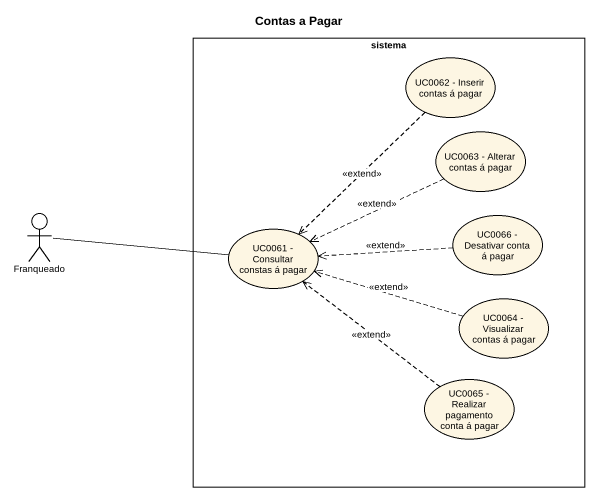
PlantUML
@startuml
title Contas a Pagar
rectangle sistema {
  usecase "UC0062 - Inserir contas á pagar" as UC0062_Inserir_contas_á
  usecase "UC0063 - Alterar contas á pagar" as UC0063_Alterar_contas_á
  usecase "UC0061 - Consultar constas á pagar" as UC0061_Consultar_constas_á
  usecase "UC0066 - Desativar conta á pagar" as UC0066_Desativar_conta_á
  usecase "UC0064 - Visualizar contas á pagar" as UC0064_Visualizar_contas_á
  usecase "UC0065 - Realizar pagamento conta á pagar" as UC0065_Realizar_pagamento
}
actor Franqueado
UC0062_Inserir_contas_á ..> UC0061_Consultar_constas_á : <<extend>>
UC0063_Alterar_contas_á .left.> UC0061_Consultar_constas_á : <<extend>>
Franqueado -right- UC0061_Consultar_constas_á
UC0066_Desativar_conta_á .left.> UC0061_Consultar_constas_á : <<extend>>
UC0064_Visualizar_contas_á .left.> UC0061_Consultar_constas_á : <<extend>>
UC0065_Realizar_pagamento .up.> UC0061_Consultar_constas_á : <<extend>>
@enduml
